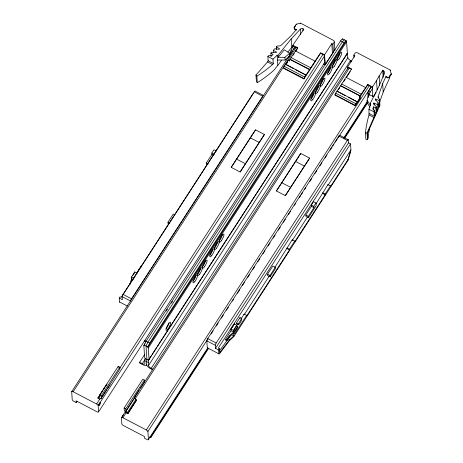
<?xml version="1.0" encoding="UTF-8"?>
<svg xmlns="http://www.w3.org/2000/svg" width="463" height="463" viewBox="0 0 463 463"><rect width="100%" height="100%" fill="white"/><g stroke="black" fill="none" stroke-linecap="round" stroke-linejoin="round"><path stroke-width="0.69" d="M144.612 354.583L139.652 362.245L142.32 363.64A3.102 1.1 32.9 0 0 144.907 363.71L144.705 360.654L145.139 358.484L144.63 357.239L143.854 345.589L145.029 343.772M152.831 369.127L151.227 368.293A3.102 1.1 32.9 0 1 148.467 365.573L148.264 362.512L148.669 359.89L151.418 355.642M350.578 151.771L350.902 149.925A1.864 0.446 -62.4 0 0 350.908 149.769L350.52 143.877L348.558 142.853L348.355 139.785L339.894 135.37A1.864 0.446 -62.4 0 0 338.893 136.035L207.719 338.603A1.864 0.446 -62.4 0 0 206.828 340.861L207.285 347.782L218.866 353.83L218.605 349.976L219.445 348.685L218.287 348.078L350.52 143.877M369.908 107.121L367.275 102.936L367.095 100.187L368.681 94.516L374.116 96.721M369.74 127.834A118.094 106.768 -3.8 0 0 367.923 138.524L367.477 139.513L365.886 139.398L365.452 132.927A120.033 108.521 -3.8 0 1 368.999 114.928L368.965 109.28A120.033 108.521 -3.8 0 1 370.713 104.059L370.273 103.365L379.544 85.047L384.458 73.131A2.072 1.869 -3.8 0 0 383.572 70.874L382.681 70.411L372.57 86.951L372.281 88.803L369.08 93.792L369.173 95.222M129.86 284.149L131.515 278.83L133.385 279.808M130.115 284.259L130.716 282.291M289.288 61.18L290.012 59.154L297.634 47.816L292.801 45.293L303.809 29.215L302.918 28.752A2.072 1.869 -3.8 0 0 300.29 29.181L291.192 38.909L278.049 55.201L278.188 57.308L284.942 57.285L289.653 53.239L284.294 49.744L278.188 57.308M320.408 53.517L303.948 78.942L283.593 68.316L284.213 66.307L285.59 64.183L305.956 75.075L320.593 52.765L324.528 54.825L325.194 64.779L323.504 63.9M345.23 95.586L336.96 91.269L351.591 68.952L347.655 66.898L354.913 55.687L353.813 55.114L355.26 52.88L356.88 52.585L390.182 69.977L391.31 74.254L389.204 77.5L387.93 77.923L385.997 76.91L385.968 76.47L387.901 77.483L389.175 77.061L391.276 73.814L391.31 74.254M360.116 97.566L357.309 101.895L336.942 91.003L334.94 94.712L334.946 95.135L355.3 105.761L360.191 98.208L360.116 97.566L359.317 97.143L360.116 95.766L367.738 84.428L372.57 86.951M316.09 203.691L327.966 184.598L330.46 185.9L330.507 186.577L347.916 159.694L350.902 149.925L328.4 184.679M218.912 353.987A1.864 0.446 -62.4 0 0 219.63 353.495L229.521 340.484L233.798 336.642L347.962 160.348L350.445 152.246M378.213 98.133L378.115 96.721L382.658 83.653L385.968 76.47M379.353 103.093L383.208 91.981L389.748 77.796L389.609 75.643M290.295 54.715L290.151 52.574L292.876 46.387L292.801 45.293M303.948 78.942L304.567 76.933L305.939 74.809M355.3 105.761L355.92 103.753L357.291 101.628M367.477 139.513L367.049 133.037L374.341 116.502L374.081 111.948L374.573 110.854L372.744 108.741L373.589 106.855L375.898 107.902L376.216 112.712L374.891 115.669L374.573 110.854M377.386 104.574L373.925 103.006L373.635 103.666L376.378 106.831L376.697 111.647L377.71 109.39L377.386 104.574L378.178 102.809L375.435 99.643L375.73 98.984L379.191 100.552L379.515 105.367L378.502 107.624L378.178 102.809M375.898 107.902L376.378 106.831M379.191 100.552L379.591 99.661L378.115 96.721M143.854 345.589L146.111 341.173L340.554 40.912L342.539 38.869L346.098 40.732L346.596 41.705L347.372 53.355L148.669 359.89M149.08 359.566L148.305 347.916L147.813 346.937L149.676 343.037L344.113 42.77L346.098 40.732M293.501 49.738L294.671 47.295A1.759 0.625 32.9 0 1 296.129 47.44L297.663 48.245L295.377 51.769M368.154 97.699L367.836 92.895L370.863 87.113A1.759 0.625 32.9 0 0 369.3 85.655L367.767 84.856L367.738 84.428M231.222 167.369L255.524 129.848L264.431 134.496L240.129 172.022L231.222 167.369L255.524 129.848M240.129 172.022L264.431 134.496M276.423 190.976L300.724 153.45L309.631 158.103L285.33 195.629L276.423 190.976L300.724 153.45M285.33 195.629L309.631 158.103M131.567 279.6L131.399 277.077L134.745 271.914L137.239 273.216M206.371 164.423L206.278 163.063L211.904 154.382L211.817 153.056L213.964 149.74L216.452 151.042M132.904 275.375L134.409 273.054M168.075 223.56L167.988 222.199L173.289 214.016L174.534 214.664M294.161 27.439L294.381 28.642L296.314 29.655L296.343 30.095L294.41 29.082L294.161 27.439L296.262 24.192L300.516 23.15L333.817 40.541L334.332 41.954L334.899 50.484M294.19 27.884L295.591 25.714M127.423 306.078L119.5 301.94L119.246 298.085L120.079 296.795L121.237 297.396L253.475 93.196M119.246 298.085L122.365 299.711L122.163 296.644A1.864 0.446 -62.4 0 1 123.054 294.387L254.228 91.819A1.864 0.446 -62.4 0 1 255.229 91.153L263.69 95.569M134.264 277.806L135.011 276.66M122.163 296.644L130.624 301.066A1.864 0.446 -62.4 0 1 131.515 298.809L262.689 96.24A1.864 0.446 -62.4 0 1 263.673 95.465M76.98 401.34L76.192 402.55L73.791 401.294A1.759 0.625 32.9 0 1 72.228 399.754L71.69 391.721L294.659 47.4M71.69 391.721A1.759 0.625 32.9 0 1 73.16 391.762L296.389 47.035M293.878 68.767L285.607 64.45L288.414 60.115L289.213 60.531M286.603 63.668L287.731 61.92M293.091 55.3L294.236 53.534M97.965 397.983A2.379 0.845 32.9 0 1 98.388 397.584L99.672 397.445L99.539 395.188L118.21 366.355L119.813 367.194L119.934 368.953L101.287 398.232A2.379 0.845 32.9 0 1 100.865 398.631L99.58 399.042L97.965 397.983L102.491 390.992M103.243 389.829L106.64 384.585A2.379 0.845 32.9 0 1 107.063 384.18L105.523 386.553M97.977 398.203L100.274 394.673M101.374 392.96L102.537 391.177M103.261 390.049L104.424 388.26M101.287 398.232L101.142 396.027L119.813 367.194M76.192 402.55L76.082 400.831L97.103 411.81A1.759 0.625 32.9 0 0 98.567 411.85L98.144 405.536A1.759 0.625 32.9 0 0 96.582 403.996L100.118 398.533M119.767 368.189L322.954 54.414L320.425 53.095M101.247 398.047L106.525 389.892M107.283 388.729L109.546 385.228A2.379 0.845 32.9 0 0 109.968 384.828M324.528 54.825L331.792 43.615L332.885 44.188L333.453 52.718M98.144 405.536L324.522 55.954A1.759 0.625 32.9 0 0 322.954 54.414M332.885 44.188L334.332 41.954M98.567 411.85L324.939 62.268L324.522 55.954M325.194 64.779L332.451 53.569L331.792 43.615M166.234 311.026L167.415 309.209M171.339 303.143L172.52 301.326M147.824 347.128L346.116 40.918M148.305 347.916L346.596 41.705M142.32 363.64L145.075 359.392M152.205 354.432L156.523 347.759M157.31 346.55L347.372 53.355M148.467 365.573L347.811 57.736L347.609 54.68L346.961 53.679M124.13 408.03L142.801 379.197L144.404 380.03L144.525 381.796L134.53 397.231L135.977 399.285A2.379 0.845 32.9 0 1 136.487 400.171L127.823 413.795L126.22 412.955L124.784 411.121A2.379 0.845 32.9 0 1 124.275 410.235L124.13 408.03L125.733 408.87L125.901 411.144L127.302 412.683A2.379 0.845 32.9 0 1 127.811 413.569L127.823 413.795M151.227 368.293L350.572 60.456A3.102 1.1 32.9 0 1 347.811 57.736M125.733 408.87L144.404 380.03M207.777 347.91L148.432 439.549A1.759 0.625 32.9 0 1 146.968 439.509L144.56 438.253L144.444 436.534L123.43 425.561A1.759 0.625 32.9 0 1 121.862 424.015L121.445 417.707L125.369 411.642M134.797 397.092L139.114 390.419M140.683 387.994L347.817 68.125A1.759 0.625 32.9 0 1 349.281 68.165L351.816 69.485M125.878 411.075L134.559 397.671M125.988 411.266L134.669 397.862M121.445 417.707A1.759 0.625 32.9 0 1 122.909 417.748L126.445 412.284M135.092 398.932L349.281 68.165M127.302 412.683L135.977 399.285M127.811 413.569L136.487 400.171M338.476 89.683L339.651 87.872M343.569 81.818L345.138 79.393M346.312 77.581L350.236 71.528M367.767 84.856L359.392 97.791L360.191 98.208M148.432 439.549L147.9 431.522A1.759 0.625 32.9 0 0 146.331 429.982L369.567 85.256M147.9 431.522L207.98 338.737M211.122 333.887L213.084 330.854M216.227 326.004L218.189 322.971M221.331 318.116L223.293 315.083M226.436 310.233L228.398 307.2M232.328 301.135L233.508 299.318M237.432 293.253L239.788 289.618M242.537 285.37L244.499 282.337M247.641 277.487L249.609 274.455M252.746 269.605L254.714 266.572M257.85 261.722L259.818 258.69M262.961 253.834L264.923 250.801M268.065 245.951L270.027 242.919M273.17 238.069L275.132 235.036M278.275 230.186L280.237 227.154M283.379 222.304L285.341 219.271M288.484 214.415L290.446 211.388M294.375 205.323L295.55 203.5M299.48 197.441L300.655 195.618M301.442 194.408L302.623 192.585M304.585 189.552L305.765 187.735M309.689 181.67L311.651 178.637M314.794 173.787L316.756 170.754M319.898 165.904L321.866 162.872M325.003 158.022L326.971 154.989M330.107 150.134L332.075 147.107M332.856 145.891L334.037 144.074M335.218 142.251L337.18 139.218M337.967 138.009L370.869 87.2M343.76 137.916L367.338 101.501M208.171 348.17L150.776 436.8L150.828 437.593L149.555 436.927M344.57 137.534L367.367 102.323M150.828 437.593L208.616 348.361M344.622 138.327L367.425 103.122M373.583 96.362L376.124 92.432M218.605 349.976L215.492 348.344L215.289 345.276A1.864 0.446 -62.4 0 1 216.18 343.025L347.354 140.451A1.864 0.446 -62.4 0 1 348.355 139.785M215.492 348.344L348.558 142.853M219.445 348.685L219.705 352.661L229.474 339.807L233.803 335.918L233.601 332.885L229.272 336.804L226.743 340.716L225.585 340.108L225.533 339.344L231.054 330.814L230.939 329.06L234.284 323.897L236.778 325.2L236.813 325.761L234.185 329.818L234.307 331.641L237.513 326.693L236.263 326.039M311.356 205.04L313.503 201.723L315.992 203.025L316.171 205.711L308.404 217.708L305.91 216.406L305.817 215.046L311.443 206.365L311.356 205.04L313.85 206.342L313.937 207.667L308.312 216.348L308.404 217.708M232.443 327.358L233.196 326.195M267.527 274.183L272.829 265.999L275.317 267.301L275.41 268.656L270.108 276.845L267.614 275.543L267.527 274.183L270.016 275.485L270.108 276.845M236.309 323.267L239.979 317.595L241.761 318.527A3.623 0.868 -62.4 0 1 240.037 323.012A3.623 0.868 -62.4 0 1 238.086 324.198L236.309 323.267A3.623 0.868 -62.4 0 0 236.877 323.672M226.743 340.716L226.691 339.946L229.226 336.04L233.549 332.116L233.433 330.362L236.778 325.2M236.286 326.172L237.855 323.747M240.991 318.909L244.123 314.07L246.617 315.372L246.663 316.055L289.479 249.933L289.439 249.256L294.723 241.09L292.228 239.788L274.808 267.435M313.85 206.342L315.992 203.025M219.41 350.925L230.95 335.166M238.086 324.198L241.761 318.527M269.31 275.931L244.169 314.753L244.123 314.07M307.501 216.956L292.275 240.471L292.228 239.788M270.016 275.485L275.317 267.301M246.617 315.372L234.469 334.13L234.365 332.544L237.571 327.596L237.513 326.693M294.723 241.09L294.769 241.773L325.223 194.744L325.176 194.061L330.46 185.9M287.783 52.145L293.183 45.704M296.314 29.655L291.007 35.79L280.601 45.796L277.024 46.097L276.359 46.85L276.544 49.599M281.44 60.439A144.502 137.847 -71.4 0 1 277.829 65.318A144.236 137.592 -71.4 0 1 273.969 70.116A120.033 108.521 -3.8 0 1 257.295 82.692L256.392 81.5L255.964 75.023L267.521 61.932A1.042 0.301 -54.3 0 0 268.152 60.746L267.857 56.474L268.673 55.554L271.625 55.936L273.031 54.339L270.878 53.054L271.677 52.151L276.098 52.73L276.585 52.174L273.361 50.247L274.675 48.754L279.096 49.327L279.588 48.777L276.359 46.85M344.322 39.801L342.331 41.838L147.894 342.105L146.03 346.011L146.921 359.415L146.487 361.586L146.69 364.641A5.174 1.835 32.9 0 0 151.285 369.173L152.356 369.734M257.295 82.692L256.861 76.216A120.033 108.521 -3.8 0 0 272.522 64.548L272.672 64.403A1.088 0.359 -47.2 0 0 272.944 64.097A1.042 0.341 -47.3 0 0 273.216 63.645A1.007 0.324 -47.5 0 0 273.263 63.419L272.973 59.148A120.033 108.521 -3.8 0 0 277.158 55.207L278.049 55.201M277.482 60.057L285.127 60.034L289.832 55.988M342.14 39.384L342.539 38.869M365.452 132.927L367.049 133.037M290.151 52.574L291.632 53.1M377.785 104.586L379.515 105.367M375.979 108.608L377.71 109.39M374.486 111.93L376.216 112.712M340.554 40.912L344.113 42.77M346.422 54.061L347.609 54.68M350.572 60.456L351.336 61.944M350.63 61.342L351 61.533L350.942 60.653M292.876 46.387L294.659 47.319M370.863 87.113L372.64 88.045M295.568 50.999L315.124 61.209M346.121 77.402L365.677 87.611M291.111 50.751L292.639 51.549M368.843 91.344L370.371 92.143M291.059 57.534L310.609 67.748M341.613 83.936L361.163 94.145M290.012 59.154L309.562 69.369M340.565 85.557L360.116 95.766M289.925 59.432L309.475 69.647M340.479 85.834L360.029 96.044M295.145 69.433L305.325 74.746M348.407 97.247L356.678 101.565M267.857 56.474L272.973 59.148M368.965 109.28L374.081 111.948M284.213 66.307L304.567 76.933M335.571 93.127L355.92 103.753M283.587 67.893L303.936 78.525M334.94 94.712L355.289 105.344M268.146 60.746L273.263 63.419M369.254 113.551L374.37 116.219M267.521 61.932L272.522 64.548M368.999 114.928L374.006 117.544M254.228 91.819L262.689 96.24M338.893 136.035L347.354 140.451M250.251 137.789L259.158 142.436M295.452 161.396L304.359 166.043M322.682 192.758L325.176 194.061M322.728 193.441L325.223 194.744M236.471 159.069L245.378 163.717M281.672 182.671L290.579 187.324M211.817 153.056L214.311 154.358M211.904 154.382L213.773 155.354M311.443 206.365L313.937 207.667M206.278 163.063L208.153 164.041M305.817 215.046L308.312 216.348M286.944 247.954L289.439 249.256M286.991 248.631L289.479 249.933M167.988 222.199L169.857 223.178M131.399 277.077L133.894 278.379M230.939 329.06L233.433 330.362M231.054 330.814L233.549 332.116M231.309 334.616L233.803 335.918M228.467 339.003L229.689 339.645M225.533 339.344L226.691 339.946M123.054 294.387L131.515 298.809M207.719 338.603L216.18 343.025M206.828 340.861L215.289 345.276M144.78 340.467L149.676 343.037M144.23 341.034L146.059 341.989M144.248 345.08L147.813 346.937M145.139 358.484L148.704 360.341M144.705 360.654L148.264 362.512M99.539 395.188L101.142 396.027M73.16 391.762L96.582 403.996M122.909 417.748L146.331 429.982M367.836 92.895L369.08 93.792M255.964 75.023L256.861 76.216M367.095 100.187L370.412 105.471L370.273 103.365M390.182 69.977L390.211 70.422M389.175 77.061L389.204 77.5M387.901 77.483L387.93 77.923M383.572 70.874L383.85 75.041M382.681 70.411L383.144 77.315M382.658 83.653L383.208 91.981M379.116 75.92L379.729 85.169M379.591 99.661L379.967 105.298L367.558 132.962L367.923 138.524M376.552 80.793L377.166 90.042M375.73 98.984L375.823 100.361M373.925 103.006L374.063 105.072M373.589 106.855L373.815 110.292M372.281 88.803L372.813 96.813M368.681 94.516L368.774 95.887M353.813 55.114L353.958 57.25M347.655 66.898L347.794 69.033M347.916 159.694L347.962 160.348M327.966 184.598L328.012 185.275M302.918 28.752L303.057 30.836M300.516 23.15L300.545 23.59M300.29 29.181L300.661 34.731M296.262 24.192L296.291 24.632M297.634 47.816L297.663 48.245M294.381 28.642L294.41 29.082M291.192 38.909L291.742 47.238M289.653 53.239L289.786 55.3M284.942 57.285L285.127 60.034M277.158 55.207L277.829 65.318M273.361 50.247L273.494 52.313M270.878 53.054L271.11 56.492M234.284 323.897L234.324 324.459M233.502 332.185L233.555 332.955M233.757 335.988L233.798 336.642M229.226 336.04L229.272 336.804M229.474 339.807L229.521 340.484M134.745 271.914L134.785 272.476M139.652 362.245L139.71 363.125L142.384 364.52A5.174 1.835 32.9 0 0 146.69 364.641M118.21 366.355L118.291 367.529M239.979 317.595A3.623 0.868 -62.4 0 1 239.956 318.185M207.609 347.916A1.864 0.446 -62.4 0 1 207.331 347.945M217.39 242.294A3.258 0.781 -62.4 0 1 216.452 245.159A3.258 0.781 -62.4 0 1 214.624 247.647M205.294 260.976A3.258 0.781 -62.4 0 1 204.357 263.841A3.258 0.781 -62.4 0 1 202.528 266.329M200.56 268.285A3.258 0.781 -62.4 0 1 199.379 271.602A3.258 0.781 -62.4 0 1 197.469 273.755M195.6 275.248A3.258 0.781 -62.4 0 1 195.114 278.003A3.258 0.781 -62.4 0 1 192.88 281.041M168.792 322.942A3.258 0.781 -62.4 0 1 168.005 325.761A3.258 0.781 -62.4 0 1 166.061 328.481M222.014 234.683A3.258 0.781 -62.4 0 1 221.302 237.623A3.258 0.781 -62.4 0 1 219.178 240.43M212.65 249.858A3.258 0.781 -62.4 0 1 211.221 253.348A3.258 0.781 -62.4 0 1 209.45 255.026M323.076 78.855A3.258 0.781 -62.4 0 1 322.173 81.905A3.258 0.781 -62.4 0 1 320.165 84.486M318.341 86.164A3.258 0.781 -62.4 0 1 317.554 88.983A3.258 0.781 -62.4 0 1 315.61 91.697M313.642 93.659A3.258 0.781 -62.4 0 1 312.704 96.524A3.258 0.781 -62.4 0 1 310.876 99.013M339.94 53.048A3.258 0.781 -62.4 0 1 338.76 56.359A3.258 0.781 -62.4 0 1 336.85 58.517M330.362 67.367A3.258 0.781 -62.4 0 1 329.65 70.301A3.258 0.781 -62.4 0 1 327.526 73.113M334.98 60.005A3.258 0.781 -62.4 0 1 334.494 62.765A3.258 0.781 -62.4 0 1 332.26 65.804M122.238 416.949A1.655 0.394 -62.4 0 1 123.401 414.975M141.128 266.578A3.623 0.868 -62.4 0 0 141.157 265.988L137.482 271.659A3.623 0.868 -62.4 0 0 137.69 272.151M141.047 266.972A3.623 0.868 -62.4 0 1 140.914 267.417M119.738 302.119A1.864 0.446 -62.4 0 1 119.552 302.102M99.464 403.041A1.655 0.394 -62.4 0 1 98.804 404.384M324.939 62.268A1.759 0.625 32.9 0 1 324.355 62.551M216.534 248.133A4.607 1.1 -62.4 0 0 219.074 241.414A4.607 1.1 -62.4 0 0 215.064 246.831A4.607 1.1 -62.4 0 0 216.534 248.133M221.268 240.824A4.607 1.1 -62.4 0 0 223.808 234.104A4.607 1.1 -62.4 0 0 219.798 239.521A4.607 1.1 -62.4 0 0 221.268 240.824M167.971 328.962A4.607 1.1 -62.4 0 0 170.511 322.248A4.607 1.1 -62.4 0 0 166.501 327.665A4.607 1.1 -62.4 0 0 167.971 328.962M194.969 281.435A4.607 1.1 -62.4 0 0 197.51 274.715A4.607 1.1 -62.4 0 0 193.499 280.132A4.607 1.1 -62.4 0 0 194.969 281.435M204.432 266.815A4.607 1.1 -62.4 0 0 206.978 260.096A4.607 1.1 -62.4 0 0 202.968 265.513A4.607 1.1 -62.4 0 0 204.432 266.815M199.698 274.125A4.607 1.1 -62.4 0 0 202.244 267.406A4.607 1.1 -62.4 0 0 198.233 272.823A4.607 1.1 -62.4 0 0 199.698 274.125M211.799 255.443A4.607 1.1 -62.4 0 0 214.34 248.724A4.607 1.1 -62.4 0 0 210.329 254.141A4.607 1.1 -62.4 0 0 211.799 255.443M322.248 84.874A4.607 1.1 -62.4 0 0 324.795 78.16A4.607 1.1 -62.4 0 0 320.784 83.577A4.607 1.1 -62.4 0 0 322.248 84.874M312.785 99.493A4.607 1.1 -62.4 0 0 315.326 92.779A4.607 1.1 -62.4 0 0 311.315 98.197A4.607 1.1 -62.4 0 0 312.785 99.493M317.514 92.183A4.607 1.1 -62.4 0 0 320.06 85.47A4.607 1.1 -62.4 0 0 316.05 90.887A4.607 1.1 -62.4 0 0 317.514 92.183M339.084 58.882A4.607 1.1 -62.4 0 0 341.625 52.169A4.607 1.1 -62.4 0 0 337.614 57.586A4.607 1.1 -62.4 0 0 339.084 58.882M334.35 66.192A4.607 1.1 -62.4 0 0 336.89 59.478A4.607 1.1 -62.4 0 0 332.88 64.895A4.607 1.1 -62.4 0 0 334.35 66.192M329.615 73.501A4.607 1.1 -62.4 0 0 332.156 66.788A4.607 1.1 -62.4 0 0 328.145 72.205A4.607 1.1 -62.4 0 0 329.615 73.501M99.516 405.102A1.655 0.394 -62.4 0 0 100.43 402.688A1.655 0.394 -62.4 0 0 98.989 404.639A1.655 0.394 -62.4 0 0 99.516 405.102"/></g></svg>
